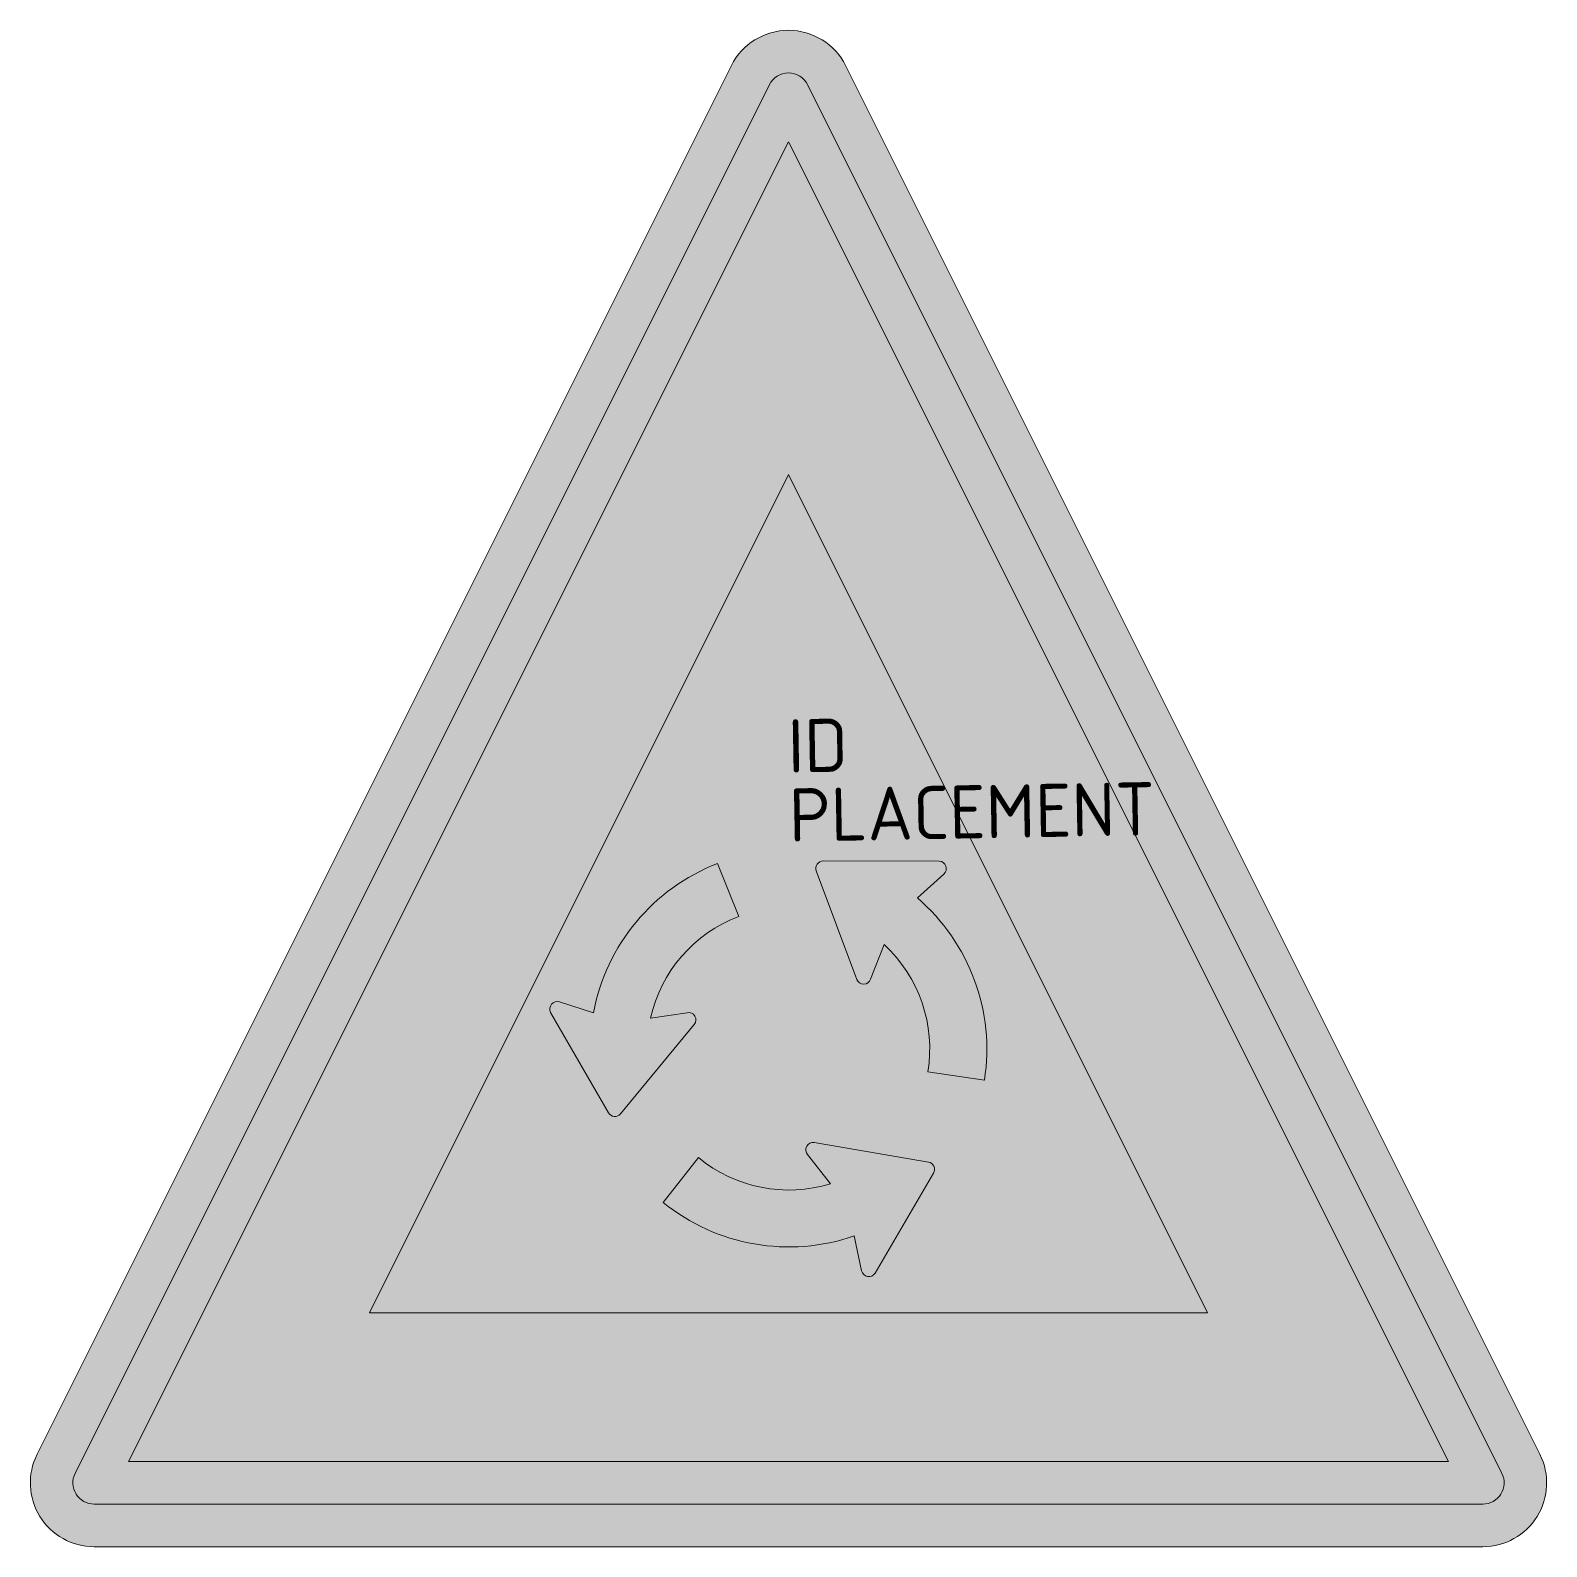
# Model space of a CAD drawing. Extents: x -3.56 to 3.56, y -3.56 to 3.56.
import ezdxf
from ezdxf.enums import TextEntityAlignment as Align

# ---------------------------------------------------------------- set-up
doc = ezdxf.new("R2010")
doc.units = 0
doc.styles.add('NLCS-ISO', font='NLCS-ISO.ttf', dxfattribs={"height": 0.25})

msp = doc.modelspace()

# ---------------------------------------------------------------- hatches: boundary and pattern name
at = {"true_color": 0xbb1e10}
h = msp.add_hatch(color=22, dxfattribs=at)
h.dxf.hatch_style = 1
h.paths.add_polyline_path([(-3.33066907387547e-16, -3.364589803375031), (-3.264589803375033, -3.36458980337503, -0.5575365158350488), (-3.354032522475023, -3.219868443825035), (-0.08944271909999257, 3.309311162925026, -0.2840790438404129), (-3.33066907387547e-16, 3.36458980337503), (-3.33066907387547e-16, 3.564589803375031, 0.2840790438404122), (-0.2683281572999753, 3.398753882025018), (-3.532917960675007, -3.130425724725043, 0.5575365158350504), (-3.264589803375031, -3.56458980337503), (-3.33066907387547e-16, -3.56458980337503)])
h = msp.add_hatch(color=22, dxfattribs=at)
h.dxf.hatch_style = 1
h.paths.add_polyline_path([(3.532917960675005, -3.130425724725042), (0.2683281572999748, 3.398753882025018, 0.2840790438404124), (-3.33066907387547e-16, 3.564589803375031), (-3.33066907387547e-16, 3.36458980337503, -0.2840790438404117), (0.08944271909999146, 3.309311162925026), (3.354032522475022, -3.219868443825035, -0.55753651583505), (3.264589803375031, -3.364589803375031), (-3.33066907387547e-16, -3.36458980337503), (-2.775557561562891e-16, -3.56458980337503), (3.26458980337503, -3.564589803375032, 0.5575365158350539)])
at = {"true_color": 0xf1f0ea}
h = msp.add_hatch(color=7, dxfattribs=at)
h.dxf.hatch_style = 1
h.paths.add_polyline_path([(-2.220446049250313e-16, 3.040983005625054), (-2.220446049250313e-16, 3.36458980337503, 0.2840790438404135), (-0.08944271909999268, 3.309311162925026), (-3.354032522475024, -3.219868443825035, 0.5575365158350518), (-3.264589803375033, -3.36458980337503), (-2.220446049250313e-16, -3.364589803375031), (-2.220446049250313e-16, -3.164589803375029), (-3.102786404500042, -3.164589803375028)])
h = msp.add_hatch(color=7, dxfattribs=at)
h.dxf.hatch_style = 1
h.paths.add_polyline_path([(0.08944271909999135, 3.309311162925026, 0.2840790438404112), (-2.220446049250313e-16, 3.36458980337503), (0, 3.04098300562505), (3.102786404500041, -3.164589803375031), (0, -3.164589803375029), (0, -3.36458980337503), (3.26458980337503, -3.364589803375031, 0.5575365158350514), (3.354032522475022, -3.219868443825035)])
at = {"true_color": 0xbb1e10}
h = msp.add_hatch(color=22, dxfattribs=at)
h.dxf.hatch_style = 1
h.paths.add_polyline_path([(-3.885780586188048e-16, 3.040983005625052), (-3.102786404500042, -3.164589803375029), (-3.885780586188048e-16, -3.164589803375029), (-4.440892098500626e-16, -2.46458980337503), (-1.970162612375115, -2.46458980337503), (-3.33066907387547e-16, 1.4757354213752)], flags=17)
h = msp.add_hatch(color=22, dxfattribs=at)
h.dxf.hatch_style = 1
h.paths.add_polyline_path([(-3.33066907387547e-16, 3.040983005625052), (-3.33066907387547e-16, 1.475735421375199), (1.970162612375114, -2.46458980337503), (-3.33066907387547e-16, -2.46458980337503), (-3.33066907387547e-16, -3.164589803375029), (3.102786404500042, -3.164589803375032)], flags=17)
at = {"true_color": 0xf1f0ea}
h = msp.add_hatch(color=7, dxfattribs=at)
h.dxf.hatch_style = 1
h.paths.add_polyline_path([(-4.996003610813204e-16, 1.475735421375199), (-1.970162612375116, -2.46458980337503), (1.970162612375115, -2.46458980337503)])
h.paths.add_polyline_path([(-0.3342907841936729, -0.3527297912744096), (-0.2339748279934968, -0.6019580609251172, 0.2515190535827596), (-0.6491035941771411, -1.079563281589489), (-0.4764928212213508, -1.053972767269914, -0.7075737979572356), (-0.4431767563863664, -1.109086876658982), (-0.7877736219502985, -1.528429819002594, -0.5336790268253739), (-0.8461054371482621, -1.52449501638957), (-1.118305318237447, -1.052367452229625, -0.6660836988770074), (-1.076445461000782, -1.003301073051126), (-0.9172761733761434, -1.054411688498552, -0.2589867534425542)], flags=16)
h.paths.add_polyline_path([(0.1639415290596684, -0.3404747863496939), (0.7089147277196923, -0.3416684558317641, -0.6660836988770106), (0.7303813691371, -0.4024873716377758), (0.6063561985609358, -0.5145806997081972, -0.2589867534425543), (0.9211840982996955, -1.370800789660767), (0.6552481241761705, -1.332642184754235, 0.2515190535827596), (0.4501407704885936, -0.7340023825506923), (0.3857408462363686, -0.8961813057184224, -0.7075737979571965), (0.3213506266140806, -0.8973749752004918), (0.1312912402245781, -0.3889726417133902, -0.5336790268253745)], flags=16)
h.paths.add_polyline_path([(-0.4230106206592161, -1.735505678539258, 0.2515190535827595), (0.1977349393204867, -1.858443016579832), (0.08975862958785652, -1.72136468167581, -0.7075737979572281), (0.1210330014218921, -1.665066911771261), (0.6561711839271811, -1.755745623026002, -0.5336790268253774), (0.6817409847246776, -1.808321935402101), (0.4072755160059139, -2.27913603734209, -0.6660836988770041), (0.3438953082030046, -2.267190055908058), (0.3091602265276758, -2.103664427227542, -0.2589867534425542), (-0.5894483701895818, -1.946400194809143)], flags=16)
at = {"true_color": 0x2a292a}
h = msp.add_hatch(color=250, dxfattribs=at)
h.dxf.hatch_style = 1
edge = h.paths.add_edge_path()
edge.add_line((-0.2339748279934968, -0.6019580609251173), (-0.3342907841936729, -0.3527297912744096))
edge.add_arc((0.006118712924055939, -1.228580358370381), 0.9396769879114212, 111.2391935161966, 169.3184896938887)
edge.add_line((-0.9172761733761436, -1.054411688498552), (-1.076445461000782, -1.003301073051126))
edge.add_arc((-1.087129972361804, -1.036574905640768), 0.03494719900402975, 72.19773271998048, 206.8654812131923)
edge.add_line((-1.118305318237447, -1.052367452229626), (-0.846105437148262, -1.524495016389571))
edge.add_arc((-0.8156212659769574, -1.506919707515801), 0.03518772760508718, 209.9651194132756, 318.8596545803679)
edge.add_line((-0.7891213774835216, -1.530069914509374), (-0.4431767563863664, -1.109086876658982))
edge.add_arc((-0.4695583830101047, -1.087407661570228), 0.03414642865921393, 320.5881974454468, 461.7170953750202)
edge.add_line((-0.4764928212213489, -1.053972767269914), (-0.649103594177141, -1.079563281589489))
edge.add_arc((0.003149801490257219, -1.227279061632371), 0.6687708455318074, 110.76696019536541, 167.2394792998816, ccw=False)
h = msp.add_hatch(color=250, dxfattribs=at)
h.dxf.hatch_style = 1
edge = h.paths.add_edge_path()
edge.add_line((0.6552481241761706, -1.332642184754235), (0.9211840982996955, -1.370800789660767))
edge.add_arc((-0.007301976369628819, -1.226210158029849), 0.9396769879114195, 351.1485778138316, 409.2278739915237)
edge.add_line((0.6063561985609355, -0.5145806997081974), (0.7303813691370997, -0.4024873716377759))
edge.add_arc((0.7069486159452486, -0.3765603047755745), 0.03494719900402979, 312.1071170176153, 446.7748655108271)
edge.add_line((0.7089147277196919, -0.3416684558317641), (0.1639415290596687, -0.3404747863496935))
edge.add_arc((0.1638644566165923, -0.3756624295479575), 0.03518772760508712, 89.87450371091022, 198.7690388780025)
edge.add_line((0.130547897451485, -0.3869842253157554), (0.3213506266140806, -0.8973749752004919))
edge.add_arc((0.3533351413926879, -0.8854179937856095), 0.03414642865921393, 200.4975817430816, 341.6264796726549)
edge.add_line((0.3857408462363692, -0.8961813057184209), (0.4501407704885937, -0.7340023825506923))
edge.add_arc((-0.004687530527958409, -1.224293786134036), 0.6687708455318074, -9.323655506999614, 47.14886359751671, ccw=False)
h = msp.add_hatch(color=250, dxfattribs=at)
h.dxf.hatch_style = 1
edge = h.paths.add_edge_path()
edge.add_line((-0.4230106206592162, -1.735505678539258), (-0.5894483701895821, -1.946400194809143))
edge.add_arc((0.001480806245202767, -1.215787061852728), 0.9396769879114206, 231.033628305905, 289.1129244835971)
edge.add_line((0.3091602265276759, -2.103664427227542), (0.3438953082030043, -2.267190055908058))
edge.add_arc((0.3780798200144968, -2.259928797722509), 0.03494719900402979, 191.9921675096886, 326.6599160029003)
edge.add_line((0.4072755160059142, -2.27913603734209), (0.6817409847246778, -1.808321935402101))
edge.add_arc((0.6513416207329992, -1.79060034284073), 0.03518772760508702, 329.7595542029838, 438.6540893700762)
edge.add_line((0.6582641671159003, -1.756100277252584), (0.1210330014218921, -1.665066911771262))
edge.add_arc((0.1153282388958446, -1.698733427401784), 0.03414642865921386, 80.38263223515507, 221.5115301647286)
edge.add_line((0.08975862958785628, -1.72136468167581), (0.1977349393204869, -1.858443016579833))
edge.add_arc((0.001826744508088388, -1.219010124840069), 0.6687708455318073, 230.5613949850737, 287.0339140895899, ccw=False)

# ---------------------------------------------------------------- linework, layer by layer
at = {"color": 22, "lineweight": 0, "true_color": 0xbb1e10}
msp.add_lwpolyline([(3.532917960675006, -3.130425724725044), (0.2683281572999751, 3.398753882025018, 0.6180339887498958), (-0.2683281572999757, 3.398753882025018), (-3.532917960675007, -3.130425724725044, 0.5575365158350511), (-3.26458980337503, -3.56458980337503), (3.26458980337503, -3.564589803375031, 0.5575365158350506)], format="xyb", close=True, dxfattribs=at)
at = {"color": 7, "lineweight": 0, "true_color": 0xf1f0ea}
msp.add_lwpolyline([(3.354032522475022, -3.219868443825035), (0.08944271909999145, 3.309311162925026, 0.6180339887498948), (-0.08944271909999259, 3.309311162925026), (-3.354032522475024, -3.219868443825036, 0.5575365158350514), (-3.264589803375031, -3.36458980337503), (3.26458980337503, -3.364589803375031, 0.5575365158350514)], format="xyb", close=True, dxfattribs=at)
for points in [[(3.102786404500042, -3.164589803375031), (-5.689893001203927e-16, 3.040983005625052), (-3.102786404500041, -3.164589803375028)], [(1.970162612375114, -2.46458980337503), (-5.689893001203927e-16, 1.475735421375199), (-1.970162612375115, -2.46458980337503)]]:
    msp.add_lwpolyline(points, close=True, dxfattribs=at)
at = {"color": 250, "lineweight": 0, "true_color": 0x2a292a}
for points in [[(-0.2339748279934968, -0.6019580609251173), (-0.3342907841936729, -0.3527297912744096, 0.2589867534425543), (-0.9172761733761436, -1.054411688498552), (-1.076445461000782, -1.003301073051126, 0.6660836988770154), (-1.118305318237447, -1.052367452229626), (-0.8461054371482619, -1.524495016389571, 0.5144517375274531), (-0.7891213774835216, -1.530069914509374), (-0.4431767563863665, -1.109086876658982, 0.7075737979572155), (-0.4764928212213489, -1.053972767269914), (-0.649103594177141, -1.079563281589489, -0.2515190535827597), (-0.2339748279934968, -0.6019580609251173)], [(0.6552481241761706, -1.332642184754235), (0.9211840982996955, -1.370800789660767, 0.2589867534425543), (0.6063561985609355, -0.5145806997081974), (0.7303813691370997, -0.4024873716377759, 0.6660836988770154), (0.7089147277196919, -0.3416684558317641), (0.1639415290596684, -0.3404747863496939, 0.5144517375274531), (0.130547897451485, -0.3869842253157554), (0.3213506266140806, -0.8973749752004919, 0.7075737979572155), (0.3857408462363692, -0.8961813057184209), (0.4501407704885937, -0.7340023825506923, -0.2515190535827597), (0.6552481241761706, -1.332642184754235)], [(-0.4230106206592162, -1.735505678539258), (-0.589448370189582, -1.946400194809143, 0.2589867534425543), (0.3091602265276759, -2.103664427227542), (0.3438953082030045, -2.267190055908058, 0.6660836988770154), (0.4072755160059142, -2.27913603734209), (0.6817409847246779, -1.808321935402101, 0.5144517375274531), (0.6582641671159003, -1.756100277252584), (0.1210330014218919, -1.665066911771261, 0.7075737979572155), (0.08975862958785628, -1.72136468167581), (0.1977349393204867, -1.858443016579833, -0.2515190535827597), (-0.4230106206592162, -1.735505678539258)]]:
    msp.add_lwpolyline(points, format="xyb", close=True, dxfattribs=at)

# ---------------------------------------------------------------- texts
at = {"style": 'NLCS-ISO'}
msp.add_attdef('ID', text='', height=0.25, rotation=1, dxfattribs=at).set_placement((0, 0), align=Align.BOTTOM_LEFT)
msp.add_attdef('PLACEMENT', text='', height=0.25, rotation=1, dxfattribs=at).set_placement((0, 0), align=Align.TOP_LEFT)

doc.saveas('drawing.dxf')
